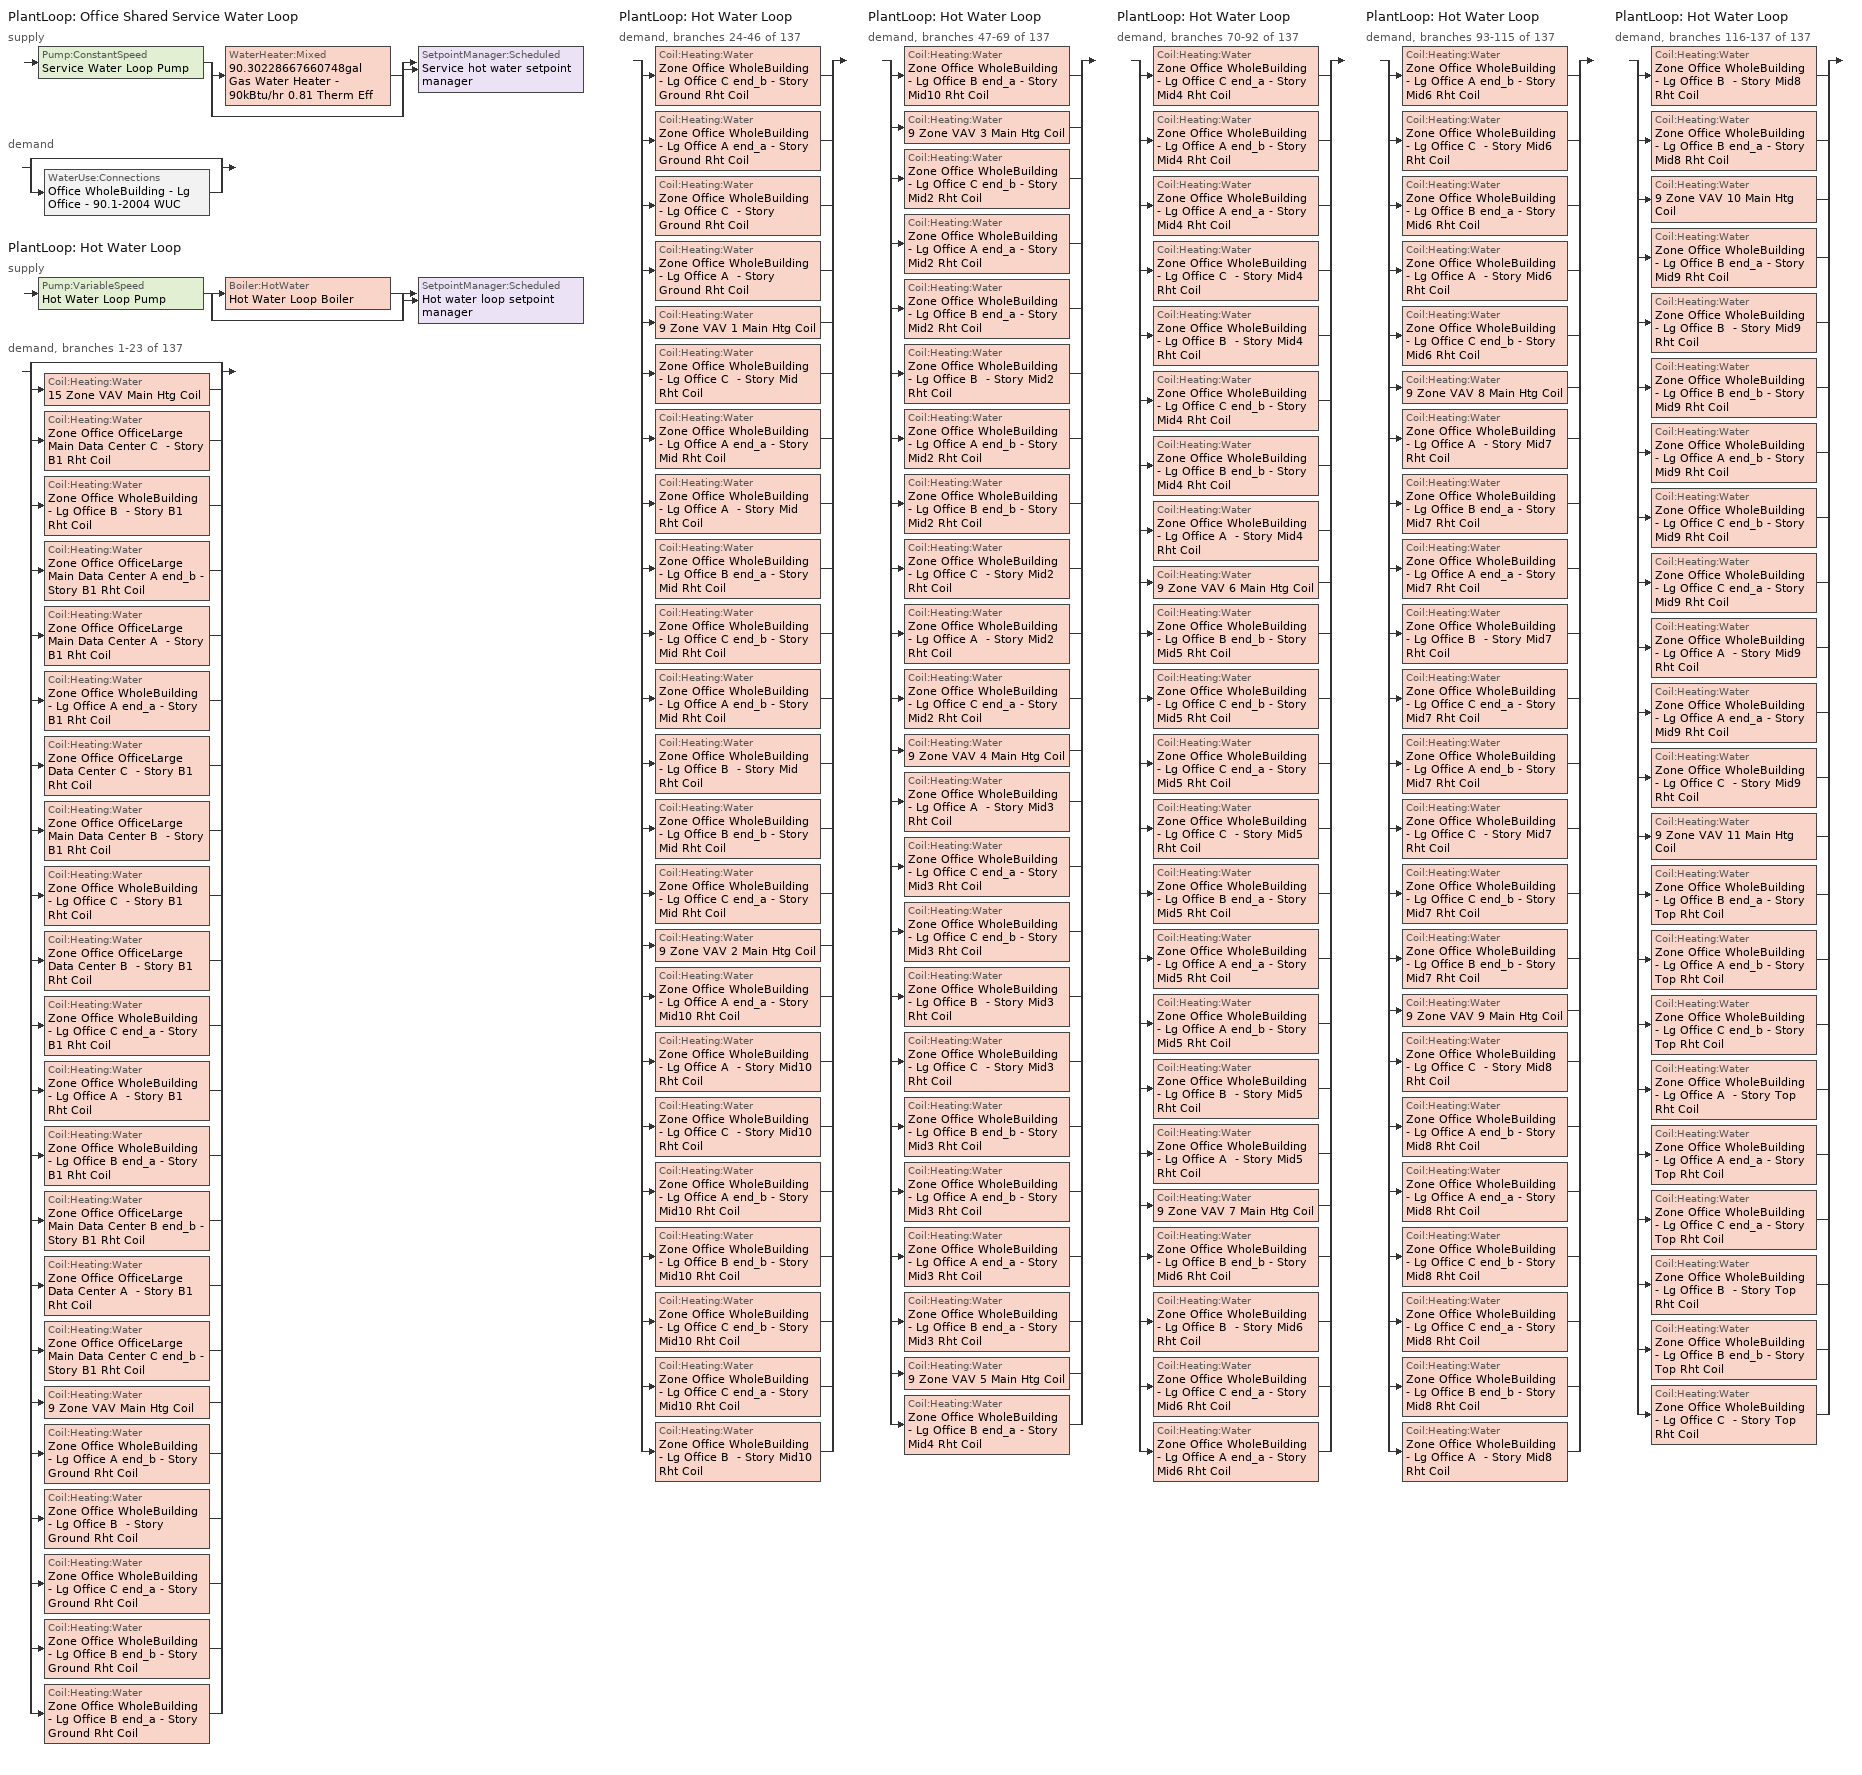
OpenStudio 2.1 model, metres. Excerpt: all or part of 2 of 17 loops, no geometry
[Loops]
PlantLoop 'Office Shared Service Water Loop'
 supply: Pump:ConstantSpeed 'Service Water Loop Pump' > split
  | WaterHeater:Mixed '90.30228667660748gal Gas Water Heater - 90kBtu/hr 0.81 Therm Eff'
  | bypass
  join > SetpointManager:Scheduled 'Service hot water setpoint manager'
 demand: split
  | bypass
  | WaterUse:Connections 'Office WholeBuilding - Lg Office - 90.1-2004 WUC'
PlantLoop 'Hot Water Loop'
 supply: Pump:VariableSpeed 'Hot Water Loop Pump' > split
  | Boiler:HotWater 'Hot Water Loop Boiler'
  | bypass
  join > SetpointManager:Scheduled 'Hot water loop setpoint manager'
 demand, branches 1-23 of 137: split
  | bypass
  | Coil:Heating:Water '15 Zone VAV Main Htg Coil'
  | Coil:Heating:Water 'Zone Office OfficeLarge Main Data Center C  - Story B1 Rht Coil'
  | Coil:Heating:Water 'Zone Office WholeBuilding - Lg Office B  - Story B1 Rht Coil'
  | Coil:Heating:Water 'Zone Office OfficeLarge Main Data Center A end_b - Story B1 Rht Coil'
  | Coil:Heating:Water 'Zone Office OfficeLarge Main Data Center A  - Story B1 Rht Coil'
  | Coil:Heating:Water 'Zone Office WholeBuilding - Lg Office A end_a - Story B1 Rht Coil'
  | Coil:Heating:Water 'Zone Office OfficeLarge Data Center C  - Story B1 Rht Coil'
  | Coil:Heating:Water 'Zone Office OfficeLarge Main Data Center B  - Story B1 Rht Coil'
  | Coil:Heating:Water 'Zone Office WholeBuilding - Lg Office C  - Story B1 Rht Coil'
  | Coil:Heating:Water 'Zone Office OfficeLarge Data Center B  - Story B1 Rht Coil'
  | Coil:Heating:Water 'Zone Office WholeBuilding - Lg Office C end_a - Story B1 Rht Coil'
  | Coil:Heating:Water 'Zone Office WholeBuilding - Lg Office A  - Story B1 Rht Coil'
  | Coil:Heating:Water 'Zone Office WholeBuilding - Lg Office B end_a - Story B1 Rht Coil'
  | Coil:Heating:Water 'Zone Office OfficeLarge Main Data Center B end_b - Story B1 Rht Coil'
  | Coil:Heating:Water 'Zone Office OfficeLarge Data Center A  - Story B1 Rht Coil'
  | Coil:Heating:Water 'Zone Office OfficeLarge Main Data Center C end_b - Story B1 Rht Coil'
  | Coil:Heating:Water '9 Zone VAV Main Htg Coil'
  | Coil:Heating:Water 'Zone Office WholeBuilding - Lg Office A end_b - Story Ground Rht Coil'
  | Coil:Heating:Water 'Zone Office WholeBuilding - Lg Office B  - Story Ground Rht Coil'
  | Coil:Heating:Water 'Zone Office WholeBuilding - Lg Office C end_a - Story Ground Rht Coil'
  | Coil:Heating:Water 'Zone Office WholeBuilding - Lg Office B end_b - Story Ground Rht Coil'
  | Coil:Heating:Water 'Zone Office WholeBuilding - Lg Office B end_a - Story Ground Rht Coil'
PlantLoop 'Hot Water Loop'
 demand, branches 24-46 of 137: split
  | Coil:Heating:Water 'Zone Office WholeBuilding - Lg Office C end_b - Story Ground Rht Coil'
  | Coil:Heating:Water 'Zone Office WholeBuilding - Lg Office A end_a - Story Ground Rht Coil'
  | Coil:Heating:Water 'Zone Office WholeBuilding - Lg Office C  - Story Ground Rht Coil'
  | Coil:Heating:Water 'Zone Office WholeBuilding - Lg Office A  - Story Ground Rht Coil'
  | Coil:Heating:Water '9 Zone VAV 1 Main Htg Coil'
  | Coil:Heating:Water 'Zone Office WholeBuilding - Lg Office C  - Story Mid Rht Coil'
  | Coil:Heating:Water 'Zone Office WholeBuilding - Lg Office A end_a - Story Mid Rht Coil'
  | Coil:Heating:Water 'Zone Office WholeBuilding - Lg Office A  - Story Mid Rht Coil'
  | Coil:Heating:Water 'Zone Office WholeBuilding - Lg Office B end_a - Story Mid Rht Coil'
  | Coil:Heating:Water 'Zone Office WholeBuilding - Lg Office C end_b - Story Mid Rht Coil'
  | Coil:Heating:Water 'Zone Office WholeBuilding - Lg Office A end_b - Story Mid Rht Coil'
  | Coil:Heating:Water 'Zone Office WholeBuilding - Lg Office B  - Story Mid Rht Coil'
  | Coil:Heating:Water 'Zone Office WholeBuilding - Lg Office B end_b - Story Mid Rht Coil'
  | Coil:Heating:Water 'Zone Office WholeBuilding - Lg Office C end_a - Story Mid Rht Coil'
  | Coil:Heating:Water '9 Zone VAV 2 Main Htg Coil'
  | Coil:Heating:Water 'Zone Office WholeBuilding - Lg Office A end_a - Story Mid10 Rht Coil'
  | Coil:Heating:Water 'Zone Office WholeBuilding - Lg Office A  - Story Mid10 Rht Coil'
  | Coil:Heating:Water 'Zone Office WholeBuilding - Lg Office C  - Story Mid10 Rht Coil'
  | Coil:Heating:Water 'Zone Office WholeBuilding - Lg Office A end_b - Story Mid10 Rht Coil'
  | Coil:Heating:Water 'Zone Office WholeBuilding - Lg Office B end_b - Story Mid10 Rht Coil'
  | Coil:Heating:Water 'Zone Office WholeBuilding - Lg Office C end_b - Story Mid10 Rht Coil'
  | Coil:Heating:Water 'Zone Office WholeBuilding - Lg Office C end_a - Story Mid10 Rht Coil'
  | Coil:Heating:Water 'Zone Office WholeBuilding - Lg Office B  - Story Mid10 Rht Coil'
PlantLoop 'Hot Water Loop'
 demand, branches 47-69 of 137: split
  | Coil:Heating:Water 'Zone Office WholeBuilding - Lg Office B end_a - Story Mid10 Rht Coil'
  | Coil:Heating:Water '9 Zone VAV 3 Main Htg Coil'
  | Coil:Heating:Water 'Zone Office WholeBuilding - Lg Office C end_b - Story Mid2 Rht Coil'
  | Coil:Heating:Water 'Zone Office WholeBuilding - Lg Office A end_a - Story Mid2 Rht Coil'
  | Coil:Heating:Water 'Zone Office WholeBuilding - Lg Office B end_a - Story Mid2 Rht Coil'
  | Coil:Heating:Water 'Zone Office WholeBuilding - Lg Office B  - Story Mid2 Rht Coil'
  | Coil:Heating:Water 'Zone Office WholeBuilding - Lg Office A end_b - Story Mid2 Rht Coil'
  | Coil:Heating:Water 'Zone Office WholeBuilding - Lg Office B end_b - Story Mid2 Rht Coil'
  | Coil:Heating:Water 'Zone Office WholeBuilding - Lg Office C  - Story Mid2 Rht Coil'
  | Coil:Heating:Water 'Zone Office WholeBuilding - Lg Office A  - Story Mid2 Rht Coil'
  | Coil:Heating:Water 'Zone Office WholeBuilding - Lg Office C end_a - Story Mid2 Rht Coil'
  | Coil:Heating:Water '9 Zone VAV 4 Main Htg Coil'
  | Coil:Heating:Water 'Zone Office WholeBuilding - Lg Office A  - Story Mid3 Rht Coil'
  | Coil:Heating:Water 'Zone Office WholeBuilding - Lg Office C end_a - Story Mid3 Rht Coil'
  | Coil:Heating:Water 'Zone Office WholeBuilding - Lg Office C end_b - Story Mid3 Rht Coil'
  | Coil:Heating:Water 'Zone Office WholeBuilding - Lg Office B  - Story Mid3 Rht Coil'
  | Coil:Heating:Water 'Zone Office WholeBuilding - Lg Office C  - Story Mid3 Rht Coil'
  | Coil:Heating:Water 'Zone Office WholeBuilding - Lg Office B end_b - Story Mid3 Rht Coil'
  | Coil:Heating:Water 'Zone Office WholeBuilding - Lg Office A end_b - Story Mid3 Rht Coil'
  | Coil:Heating:Water 'Zone Office WholeBuilding - Lg Office A end_a - Story Mid3 Rht Coil'
  | Coil:Heating:Water 'Zone Office WholeBuilding - Lg Office B end_a - Story Mid3 Rht Coil'
  | Coil:Heating:Water '9 Zone VAV 5 Main Htg Coil'
  | Coil:Heating:Water 'Zone Office WholeBuilding - Lg Office B end_a - Story Mid4 Rht Coil'
PlantLoop 'Hot Water Loop'
 demand, branches 70-92 of 137: split
  | Coil:Heating:Water 'Zone Office WholeBuilding - Lg Office C end_a - Story Mid4 Rht Coil'
  | Coil:Heating:Water 'Zone Office WholeBuilding - Lg Office A end_b - Story Mid4 Rht Coil'
  | Coil:Heating:Water 'Zone Office WholeBuilding - Lg Office A end_a - Story Mid4 Rht Coil'
  | Coil:Heating:Water 'Zone Office WholeBuilding - Lg Office C  - Story Mid4 Rht Coil'
  | Coil:Heating:Water 'Zone Office WholeBuilding - Lg Office B  - Story Mid4 Rht Coil'
  | Coil:Heating:Water 'Zone Office WholeBuilding - Lg Office C end_b - Story Mid4 Rht Coil'
  | Coil:Heating:Water 'Zone Office WholeBuilding - Lg Office B end_b - Story Mid4 Rht Coil'
  | Coil:Heating:Water 'Zone Office WholeBuilding - Lg Office A  - Story Mid4 Rht Coil'
  | Coil:Heating:Water '9 Zone VAV 6 Main Htg Coil'
  | Coil:Heating:Water 'Zone Office WholeBuilding - Lg Office B end_b - Story Mid5 Rht Coil'
  | Coil:Heating:Water 'Zone Office WholeBuilding - Lg Office C end_b - Story Mid5 Rht Coil'
  | Coil:Heating:Water 'Zone Office WholeBuilding - Lg Office C end_a - Story Mid5 Rht Coil'
  | Coil:Heating:Water 'Zone Office WholeBuilding - Lg Office C  - Story Mid5 Rht Coil'
  | Coil:Heating:Water 'Zone Office WholeBuilding - Lg Office B end_a - Story Mid5 Rht Coil'
  | Coil:Heating:Water 'Zone Office WholeBuilding - Lg Office A end_a - Story Mid5 Rht Coil'
  | Coil:Heating:Water 'Zone Office WholeBuilding - Lg Office A end_b - Story Mid5 Rht Coil'
  | Coil:Heating:Water 'Zone Office WholeBuilding - Lg Office B  - Story Mid5 Rht Coil'
  | Coil:Heating:Water 'Zone Office WholeBuilding - Lg Office A  - Story Mid5 Rht Coil'
  | Coil:Heating:Water '9 Zone VAV 7 Main Htg Coil'
  | Coil:Heating:Water 'Zone Office WholeBuilding - Lg Office B end_b - Story Mid6 Rht Coil'
  | Coil:Heating:Water 'Zone Office WholeBuilding - Lg Office B  - Story Mid6 Rht Coil'
  | Coil:Heating:Water 'Zone Office WholeBuilding - Lg Office C end_a - Story Mid6 Rht Coil'
  | Coil:Heating:Water 'Zone Office WholeBuilding - Lg Office A end_a - Story Mid6 Rht Coil'
PlantLoop 'Hot Water Loop'
 demand, branches 93-115 of 137: split
  | Coil:Heating:Water 'Zone Office WholeBuilding - Lg Office A end_b - Story Mid6 Rht Coil'
  | Coil:Heating:Water 'Zone Office WholeBuilding - Lg Office C  - Story Mid6 Rht Coil'
  | Coil:Heating:Water 'Zone Office WholeBuilding - Lg Office B end_a - Story Mid6 Rht Coil'
  | Coil:Heating:Water 'Zone Office WholeBuilding - Lg Office A  - Story Mid6 Rht Coil'
  | Coil:Heating:Water 'Zone Office WholeBuilding - Lg Office C end_b - Story Mid6 Rht Coil'
  | Coil:Heating:Water '9 Zone VAV 8 Main Htg Coil'
  | Coil:Heating:Water 'Zone Office WholeBuilding - Lg Office A  - Story Mid7 Rht Coil'
  | Coil:Heating:Water 'Zone Office WholeBuilding - Lg Office B end_a - Story Mid7 Rht Coil'
  | Coil:Heating:Water 'Zone Office WholeBuilding - Lg Office A end_a - Story Mid7 Rht Coil'
  | Coil:Heating:Water 'Zone Office WholeBuilding - Lg Office B  - Story Mid7 Rht Coil'
  | Coil:Heating:Water 'Zone Office WholeBuilding - Lg Office C end_a - Story Mid7 Rht Coil'
  | Coil:Heating:Water 'Zone Office WholeBuilding - Lg Office A end_b - Story Mid7 Rht Coil'
  | Coil:Heating:Water 'Zone Office WholeBuilding - Lg Office C  - Story Mid7 Rht Coil'
  | Coil:Heating:Water 'Zone Office WholeBuilding - Lg Office C end_b - Story Mid7 Rht Coil'
  | Coil:Heating:Water 'Zone Office WholeBuilding - Lg Office B end_b - Story Mid7 Rht Coil'
  | Coil:Heating:Water '9 Zone VAV 9 Main Htg Coil'
  | Coil:Heating:Water 'Zone Office WholeBuilding - Lg Office C  - Story Mid8 Rht Coil'
  | Coil:Heating:Water 'Zone Office WholeBuilding - Lg Office A end_b - Story Mid8 Rht Coil'
  | Coil:Heating:Water 'Zone Office WholeBuilding - Lg Office A end_a - Story Mid8 Rht Coil'
  | Coil:Heating:Water 'Zone Office WholeBuilding - Lg Office C end_b - Story Mid8 Rht Coil'
  | Coil:Heating:Water 'Zone Office WholeBuilding - Lg Office C end_a - Story Mid8 Rht Coil'
  | Coil:Heating:Water 'Zone Office WholeBuilding - Lg Office B end_b - Story Mid8 Rht Coil'
  | Coil:Heating:Water 'Zone Office WholeBuilding - Lg Office A  - Story Mid8 Rht Coil'
PlantLoop 'Hot Water Loop'
 demand, branches 116-137 of 137: split
  | Coil:Heating:Water 'Zone Office WholeBuilding - Lg Office B  - Story Mid8 Rht Coil'
  | Coil:Heating:Water 'Zone Office WholeBuilding - Lg Office B end_a - Story Mid8 Rht Coil'
  | Coil:Heating:Water '9 Zone VAV 10 Main Htg Coil'
  | Coil:Heating:Water 'Zone Office WholeBuilding - Lg Office B end_a - Story Mid9 Rht Coil'
  | Coil:Heating:Water 'Zone Office WholeBuilding - Lg Office B  - Story Mid9 Rht Coil'
  | Coil:Heating:Water 'Zone Office WholeBuilding - Lg Office B end_b - Story Mid9 Rht Coil'
  | Coil:Heating:Water 'Zone Office WholeBuilding - Lg Office A end_b - Story Mid9 Rht Coil'
  | Coil:Heating:Water 'Zone Office WholeBuilding - Lg Office C end_b - Story Mid9 Rht Coil'
  | Coil:Heating:Water 'Zone Office WholeBuilding - Lg Office C end_a - Story Mid9 Rht Coil'
  | Coil:Heating:Water 'Zone Office WholeBuilding - Lg Office A  - Story Mid9 Rht Coil'
  | Coil:Heating:Water 'Zone Office WholeBuilding - Lg Office A end_a - Story Mid9 Rht Coil'
  | Coil:Heating:Water 'Zone Office WholeBuilding - Lg Office C  - Story Mid9 Rht Coil'
  | Coil:Heating:Water '9 Zone VAV 11 Main Htg Coil'
  | Coil:Heating:Water 'Zone Office WholeBuilding - Lg Office B end_a - Story Top Rht Coil'
  | Coil:Heating:Water 'Zone Office WholeBuilding - Lg Office A end_b - Story Top Rht Coil'
  | Coil:Heating:Water 'Zone Office WholeBuilding - Lg Office C end_b - Story Top Rht Coil'
  | Coil:Heating:Water 'Zone Office WholeBuilding - Lg Office A  - Story Top Rht Coil'
  | Coil:Heating:Water 'Zone Office WholeBuilding - Lg Office A end_a - Story Top Rht Coil'
  | Coil:Heating:Water 'Zone Office WholeBuilding - Lg Office C end_a - Story Top Rht Coil'
  | Coil:Heating:Water 'Zone Office WholeBuilding - Lg Office B  - Story Top Rht Coil'
  | Coil:Heating:Water 'Zone Office WholeBuilding - Lg Office B end_b - Story Top Rht Coil'
  | Coil:Heating:Water 'Zone Office WholeBuilding - Lg Office C  - Story Top Rht Coil'
[WaterUse:Equipment:Definition]
Office WholeBuilding - Lg Office - 90.1-2004 SWH def: Peak Flow Rate {m3/s}=0.000158652; Target Temperature Schedule=43.3 C; Sensible Fraction Schedule=0.2 Fraction; Latent Fraction Schedule=0.05 Fraction
[WaterUse:Equipment]
Office WholeBuilding - Lg Office - 90.1-2004 SWH: Water Use Equipment Definition=Office WholeBuilding - Lg Office - 90.1-2004 SWH def; Flow Rate Fraction Schedule=OfficeLarge BLDG_SWH_SCH
[PlantLoop] Minimum Loop Temperature {C}=10; Plant Loop Volume {m3}=Autocalculate; Load Distribution Scheme=Optimal
Name | Maximum Loop Temperature {C} | Fluid Type
Office Shared Service Water Loop | 60
Hot Water Loop |  | Water
[Sizing:Plant] Loop Type=Heating; Sizing Option=NonCoincident; Zone Timesteps in Averaging Window=1; Coincident Sizing Factor Mode=None
Name | Design Loop Exit Temperature {C} | Loop Design Temperature Difference {deltaC}
Office Shared Service Water Loop | 60 | 5
Hot Water Loop | 82.2222 | 11.1111
[SetpointManager:Scheduled] Control Variable=Temperature
Name | Schedule
Service hot water setpoint manager | Service Water Loop Temp - 140F
Hot water loop setpoint manager | Hot Water Loop Temp - 180F
[Pump:ConstantSpeed]
Service Water Loop Pump: Rated Flow Rate {m3/s}=autosize; Rated Pump Head {Pa}=29890.7; Rated Power Consumption {W}=autosize; Motor Efficiency=0.3; Fraction of Motor Inefficiencies to Fluid Stream=0; Pump Control Type=Intermittent
[WaterHeater:Mixed]
90.30228667660748gal Gas Water Heater - 90kBtu/hr 0.81 Therm Eff: Tank Volume {m3}=0.341831; Setpoint Temperature Schedule=Service Water Loop Temp - 140F; Deadband Temperature Difference {deltaC}=2; Maximum Temperature Limit {C}=82.2222; Heater Control Type=Cycle; Heater Maximum Capacity {W}=26465; Heater Fuel Type=NaturalGas; Heater Thermal Efficiency=0.81026; Off Cycle Parasitic Fuel Consumption Rate {W}=20; Off Cycle Parasitic Fuel Type=NaturalGas; Off Cycle Parasitic Heat Fraction to Tank=0.8; On Cycle Parasitic Fuel Type=NaturalGas; On Cycle Parasitic Heat Fraction to Tank=0; Ambient Temperature Indicator=Schedule; Ambient Temperature Schedule=Water Heater Ambient Temp Schedule - 70F; Off Cycle Loss Coefficient to Ambient Temperature {W/K}=6.98254; On Cycle Loss Coefficient to Ambient Temperature {W/K}=6.98254; Use Side Effectiveness=1; Source Side Effectiveness=1; Use Side Design Flow Rate {m3/s}=autosize; Source Side Design Flow Rate {m3/s}=autosize; Indirect Water Heating Recovery Time {hr}=1.5
[WaterUse:Connections]
Office WholeBuilding - Lg Office - 90.1-2004 WUC: Water Use Equipment Name 1=Office WholeBuilding - Lg Office - 90.1-2004 SWH
[Pump:VariableSpeed]
Hot Water Loop Pump: Rated Pump Head {Pa}=179344; Motor Efficiency=0.9; Pump Control Type=Intermittent
[Boiler:HotWater]
Hot Water Loop Boiler: Fuel Type=NaturalGas; Nominal Thermal Efficiency=0.78; Efficiency Curve Temperature Evaluation Variable=LeavingBoiler; Design Water Outlet Temperature {C}=82.2222; Maximum Part Load Ratio=1.2; Water Outlet Upper Temperature Limit {C}=95; Boiler Flow Mode=LeavingSetpointModulated; Parasitic Electric Load {W}=0; Sizing Factor=1
[Coil:Heating:Water] Availability Schedule=Always On Discrete; Rated Inlet Water Temperature {C}=82.2222; Rated Outlet Water Temperature {C}=71.1111
Name | Rated Inlet Air Temperature {C} | Rated Outlet Air Temperature {C}
15 Zone VAV Main Htg Coil; 9 Zone VAV Main Htg Coil; 9 Zone VAV 1 Main Htg Coil; 9 Zone VAV 2 Main Htg Coil; 9 Zone VAV 3 Main Htg Coil; 9 Zone VAV 4 Main Htg Coil; 9 Zone VAV 5 Main Htg Coil; 9 Zone VAV 6 Main Htg Coil; 9 Zone VAV 7 Main Htg Coil; 9 Zone VAV 8 Main Htg Coil; 9 Zone VAV 9 Main Htg Coil; 9 Zone VAV 10 Main Htg Coil; 9 Zone VAV 11 Main Htg Coil | 7 | 12.8
Zone Office OfficeLarge Main Data Center C  - Story B1 Rht Coil; Zone Office WholeBuilding - Lg Office B  - Story B1 Rht Coil; Zone Office OfficeLarge Main Data Center A end_b - Story B1 Rht Coil; Zone Office OfficeLarge Main Data Center A  - Story B1 Rht Coil; Zone Office WholeBuilding - Lg Office A end_a - Story B1 Rht Coil; Zone Office OfficeLarge Data Center C  - Story B1 Rht Coil; Zone Office OfficeLarge Main Data Center B  - Story B1 Rht Coil; Zone Office WholeBuilding - Lg Office C  - Story B1 Rht Coil; Zone Office OfficeLarge Data Center B  - Story B1 Rht Coil; Zone Office WholeBuilding - Lg Office C end_a - Story B1 Rht Coil; Zone Office WholeBuilding - Lg Office A  - Story B1 Rht Coil; Zone Office WholeBuilding - Lg Office B end_a - Story B1 Rht Coil; Zone Office OfficeLarge Main Data Center B end_b - Story B1 Rht Coil; Zone Office OfficeLarge Data Center A  - Story B1 Rht Coil; Zone Office OfficeLarge Main Data Center C end_b - Story B1 Rht Coil; Zone Office WholeBuilding - Lg Office A end_b - Story Ground Rht Coil; Zone Office WholeBuilding - Lg Office B  - Story Ground Rht Coil; Zone Office WholeBuilding - Lg Office C end_a - Story Ground Rht Coil; Zone Office WholeBuilding - Lg Office B end_b - Story Ground Rht Coil; Zone Office WholeBuilding - Lg Office B end_a - Story Ground Rht Coil; Zone Office WholeBuilding - Lg Office C end_b - Story Ground Rht Coil; Zone Office WholeBuilding - Lg Office A end_a - Story Ground Rht Coil; Zone Office WholeBuilding - Lg Office C  - Story Ground Rht Coil; Zone Office WholeBuilding - Lg Office A  - Story Ground Rht Coil; Zone Office WholeBuilding - Lg Office C  - Story Mid Rht Coil; Zone Office WholeBuilding - Lg Office A end_a - Story Mid Rht Coil; Zone Office WholeBuilding - Lg Office A  - Story Mid Rht Coil; Zone Office WholeBuilding - Lg Office B end_a - Story Mid Rht Coil; Zone Office WholeBuilding - Lg Office C end_b - Story Mid Rht Coil; Zone Office WholeBuilding - Lg Office A end_b - Story Mid Rht Coil; Zone Office WholeBuilding - Lg Office B  - Story Mid Rht Coil; Zone Office WholeBuilding - Lg Office B end_b - Story Mid Rht Coil; Zone Office WholeBuilding - Lg Office C end_a - Story Mid Rht Coil; Zone Office WholeBuilding - Lg Office A end_a - Story Mid10 Rht Coil; Zone Office WholeBuilding - Lg Office A  - Story Mid10 Rht Coil; Zone Office WholeBuilding - Lg Office C  - Story Mid10 Rht Coil; Zone Office WholeBuilding - Lg Office A end_b - Story Mid10 Rht Coil; Zone Office WholeBuilding - Lg Office B end_b - Story Mid10 Rht Coil; Zone Office WholeBuilding - Lg Office C end_b - Story Mid10 Rht Coil; Zone Office WholeBuilding - Lg Office C end_a - Story Mid10 Rht Coil; Zone Office WholeBuilding - Lg Office B  - Story Mid10 Rht Coil; Zone Office WholeBuilding - Lg Office B end_a - Story Mid10 Rht Coil; Zone Office WholeBuilding - Lg Office C end_b - Story Mid2 Rht Coil; Zone Office WholeBuilding - Lg Office A end_a - Story Mid2 Rht Coil; Zone Office WholeBuilding - Lg Office B end_a - Story Mid2 Rht Coil; Zone Office WholeBuilding - Lg Office B  - Story Mid2 Rht Coil; Zone Office WholeBuilding - Lg Office A end_b - Story Mid2 Rht Coil; Zone Office WholeBuilding - Lg Office B end_b - Story Mid2 Rht Coil; Zone Office WholeBuilding - Lg Office C  - Story Mid2 Rht Coil; Zone Office WholeBuilding - Lg Office A  - Story Mid2 Rht Coil; Zone Office WholeBuilding - Lg Office C end_a - Story Mid2 Rht Coil; Zone Office WholeBuilding - Lg Office A  - Story Mid3 Rht Coil; Zone Office WholeBuilding - Lg Office C end_a - Story Mid3 Rht Coil; Zone Office WholeBuilding - Lg Office C end_b - Story Mid3 Rht Coil; Zone Office WholeBuilding - Lg Office B  - Story Mid3 Rht Coil; Zone Office WholeBuilding - Lg Office C  - Story Mid3 Rht Coil; Zone Office WholeBuilding - Lg Office B end_b - Story Mid3 Rht Coil; Zone Office WholeBuilding - Lg Office A end_b - Story Mid3 Rht Coil; Zone Office WholeBuilding - Lg Office A end_a - Story Mid3 Rht Coil; Zone Office WholeBuilding - Lg Office B end_a - Story Mid3 Rht Coil; Zone Office WholeBuilding - Lg Office B end_a - Story Mid4 Rht Coil; Zone Office WholeBuilding - Lg Office C end_a - Story Mid4 Rht Coil; Zone Office WholeBuilding - Lg Office A end_b - Story Mid4 Rht Coil; Zone Office WholeBuilding - Lg Office A end_a - Story Mid4 Rht Coil; Zone Office WholeBuilding - Lg Office C  - Story Mid4 Rht Coil; Zone Office WholeBuilding - Lg Office B  - Story Mid4 Rht Coil; Zone Office WholeBuilding - Lg Office C end_b - Story Mid4 Rht Coil; Zone Office WholeBuilding - Lg Office B end_b - Story Mid4 Rht Coil; Zone Office WholeBuilding - Lg Office A  - Story Mid4 Rht Coil; Zone Office WholeBuilding - Lg Office B end_b - Story Mid5 Rht Coil; Zone Office WholeBuilding - Lg Office C end_b - Story Mid5 Rht Coil; Zone Office WholeBuilding - Lg Office C end_a - Story Mid5 Rht Coil; Zone Office WholeBuilding - Lg Office C  - Story Mid5 Rht Coil; Zone Office WholeBuilding - Lg Office B end_a - Story Mid5 Rht Coil; Zone Office WholeBuilding - Lg Office A end_a - Story Mid5 Rht Coil; Zone Office WholeBuilding - Lg Office A end_b - Story Mid5 Rht Coil; Zone Office WholeBuilding - Lg Office B  - Story Mid5 Rht Coil; Zone Office WholeBuilding - Lg Office A  - Story Mid5 Rht Coil; Zone Office WholeBuilding - Lg Office B end_b - Story Mid6 Rht Coil; Zone Office WholeBuilding - Lg Office B  - Story Mid6 Rht Coil; Zone Office WholeBuilding - Lg Office C end_a - Story Mid6 Rht Coil; Zone Office WholeBuilding - Lg Office A end_a - Story Mid6 Rht Coil; Zone Office WholeBuilding - Lg Office A end_b - Story Mid6 Rht Coil; Zone Office WholeBuilding - Lg Office C  - Story Mid6 Rht Coil; Zone Office WholeBuilding - Lg Office B end_a - Story Mid6 Rht Coil; Zone Office WholeBuilding - Lg Office A  - Story Mid6 Rht Coil; Zone Office WholeBuilding - Lg Office C end_b - Story Mid6 Rht Coil; Zone Office WholeBuilding - Lg Office A  - Story Mid7 Rht Coil; Zone Office WholeBuilding - Lg Office B end_a - Story Mid7 Rht Coil; Zone Office WholeBuilding - Lg Office A end_a - Story Mid7 Rht Coil; Zone Office WholeBuilding - Lg Office B  - Story Mid7 Rht Coil; Zone Office WholeBuilding - Lg Office C end_a - Story Mid7 Rht Coil; Zone Office WholeBuilding - Lg Office A end_b - Story Mid7 Rht Coil; Zone Office WholeBuilding - Lg Office C  - Story Mid7 Rht Coil; Zone Office WholeBuilding - Lg Office C end_b - Story Mid7 Rht Coil; Zone Office WholeBuilding - Lg Office B end_b - Story Mid7 Rht Coil; Zone Office WholeBuilding - Lg Office C  - Story Mid8 Rht Coil; Zone Office WholeBuilding - Lg Office A end_b - Story Mid8 Rht Coil; Zone Office WholeBuilding - Lg Office A end_a - Story Mid8 Rht Coil; Zone Office WholeBuilding - Lg Office C end_b - Story Mid8 Rht Coil; Zone Office WholeBuilding - Lg Office C end_a - Story Mid8 Rht Coil; Zone Office WholeBuilding - Lg Office B end_b - Story Mid8 Rht Coil; Zone Office WholeBuilding - Lg Office A  - Story Mid8 Rht Coil; Zone Office WholeBuilding - Lg Office B  - Story Mid8 Rht Coil; Zone Office WholeBuilding - Lg Office B end_a - Story Mid8 Rht Coil; Zone Office WholeBuilding - Lg Office B end_a - Story Mid9 Rht Coil; Zone Office WholeBuilding - Lg Office B  - Story Mid9 Rht Coil; Zone Office WholeBuilding - Lg Office B end_b - Story Mid9 Rht Coil; Zone Office WholeBuilding - Lg Office A end_b - Story Mid9 Rht Coil; Zone Office WholeBuilding - Lg Office C end_b - Story Mid9 Rht Coil; Zone Office WholeBuilding - Lg Office C end_a - Story Mid9 Rht Coil; Zone Office WholeBuilding - Lg Office A  - Story Mid9 Rht Coil; Zone Office WholeBuilding - Lg Office A end_a - Story Mid9 Rht Coil; Zone Office WholeBuilding - Lg Office C  - Story Mid9 Rht Coil; Zone Office WholeBuilding - Lg Office B end_a - Story Top Rht Coil; Zone Office WholeBuilding - Lg Office A end_b - Story Top Rht Coil; Zone Office WholeBuilding - Lg Office C end_b - Story Top Rht Coil; Zone Office WholeBuilding - Lg Office A  - Story Top Rht Coil; Zone Office WholeBuilding - Lg Office A end_a - Story Top Rht Coil; Zone Office WholeBuilding - Lg Office C end_a - Story Top Rht Coil; Zone Office WholeBuilding - Lg Office B  - Story Top Rht Coil; Zone Office WholeBuilding - Lg Office B end_b - Story Top Rht Coil; Zone Office WholeBuilding - Lg Office C  - Story Top Rht Coil | 12.8 | 40
[Controller:WaterCoil] Action=Normal; Minimum Actuated Flow {m3/s}=0
Name | Water Coil
15 Zone VAV Main Htg Coil Controller | 15 Zone VAV Main Htg Coil
Controller Water Coil 1 | Zone Office OfficeLarge Main Data Center C  - Story B1 Rht Coil
Controller Water Coil 2 | Zone Office WholeBuilding - Lg Office B  - Story B1 Rht Coil
Controller Water Coil 3 | Zone Office OfficeLarge Main Data Center A end_b - Story B1 Rht Coil
Controller Water Coil 4 | Zone Office OfficeLarge Main Data Center A  - Story B1 Rht Coil
Controller Water Coil 5 | Zone Office WholeBuilding - Lg Office A end_a - Story B1 Rht Coil
Controller Water Coil 6 | Zone Office OfficeLarge Data Center C  - Story B1 Rht Coil
Controller Water Coil 7 | Zone Office OfficeLarge Main Data Center B  - Story B1 Rht Coil
Controller Water Coil 8 | Zone Office WholeBuilding - Lg Office C  - Story B1 Rht Coil
Controller Water Coil 9 | Zone Office OfficeLarge Data Center B  - Story B1 Rht Coil
Controller Water Coil 10 | Zone Office WholeBuilding - Lg Office C end_a - Story B1 Rht Coil
Controller Water Coil 11 | Zone Office WholeBuilding - Lg Office A  - Story B1 Rht Coil
Controller Water Coil 12 | Zone Office WholeBuilding - Lg Office B end_a - Story B1 Rht Coil
Controller Water Coil 13 | Zone Office OfficeLarge Main Data Center B end_b - Story B1 Rht Coil
Controller Water Coil 14 | Zone Office OfficeLarge Data Center A  - Story B1 Rht Coil
Controller Water Coil 15 | Zone Office OfficeLarge Main Data Center C end_b - Story B1 Rht Coil
9 Zone VAV Main Htg Coil Controller | 9 Zone VAV Main Htg Coil
Controller Water Coil 16 | Zone Office WholeBuilding - Lg Office A end_b - Story Ground Rht Coil
Controller Water Coil 17 | Zone Office WholeBuilding - Lg Office B  - Story Ground Rht Coil
Controller Water Coil 18 | Zone Office WholeBuilding - Lg Office C end_a - Story Ground Rht Coil
Controller Water Coil 19 | Zone Office WholeBuilding - Lg Office B end_b - Story Ground Rht Coil
Controller Water Coil 20 | Zone Office WholeBuilding - Lg Office B end_a - Story Ground Rht Coil
Controller Water Coil 21 | Zone Office WholeBuilding - Lg Office C end_b - Story Ground Rht Coil
Controller Water Coil 22 | Zone Office WholeBuilding - Lg Office A end_a - Story Ground Rht Coil
Controller Water Coil 23 | Zone Office WholeBuilding - Lg Office C  - Story Ground Rht Coil
Controller Water Coil 24 | Zone Office WholeBuilding - Lg Office A  - Story Ground Rht Coil
9 Zone VAV 1 Main Htg Coil Controller | 9 Zone VAV 1 Main Htg Coil
Controller Water Coil 25 | Zone Office WholeBuilding - Lg Office C  - Story Mid Rht Coil
Controller Water Coil 26 | Zone Office WholeBuilding - Lg Office A end_a - Story Mid Rht Coil
Controller Water Coil 27 | Zone Office WholeBuilding - Lg Office A  - Story Mid Rht Coil
Controller Water Coil 28 | Zone Office WholeBuilding - Lg Office B end_a - Story Mid Rht Coil
Controller Water Coil 29 | Zone Office WholeBuilding - Lg Office C end_b - Story Mid Rht Coil
Controller Water Coil 30 | Zone Office WholeBuilding - Lg Office A end_b - Story Mid Rht Coil
Controller Water Coil 31 | Zone Office WholeBuilding - Lg Office B  - Story Mid Rht Coil
Controller Water Coil 32 | Zone Office WholeBuilding - Lg Office B end_b - Story Mid Rht Coil
Controller Water Coil 33 | Zone Office WholeBuilding - Lg Office C end_a - Story Mid Rht Coil
9 Zone VAV 2 Main Htg Coil Controller | 9 Zone VAV 2 Main Htg Coil
Controller Water Coil 34 | Zone Office WholeBuilding - Lg Office A end_a - Story Mid10 Rht Coil
Controller Water Coil 35 | Zone Office WholeBuilding - Lg Office A  - Story Mid10 Rht Coil
Controller Water Coil 36 | Zone Office WholeBuilding - Lg Office C  - Story Mid10 Rht Coil
Controller Water Coil 37 | Zone Office WholeBuilding - Lg Office A end_b - Story Mid10 Rht Coil
Controller Water Coil 38 | Zone Office WholeBuilding - Lg Office B end_b - Story Mid10 Rht Coil
Controller Water Coil 39 | Zone Office WholeBuilding - Lg Office C end_b - Story Mid10 Rht Coil
Controller Water Coil 40 | Zone Office WholeBuilding - Lg Office C end_a - Story Mid10 Rht Coil
Controller Water Coil 41 | Zone Office WholeBuilding - Lg Office B  - Story Mid10 Rht Coil
Controller Water Coil 42 | Zone Office WholeBuilding - Lg Office B end_a - Story Mid10 Rht Coil
9 Zone VAV 3 Main Htg Coil Controller | 9 Zone VAV 3 Main Htg Coil
Controller Water Coil 43 | Zone Office WholeBuilding - Lg Office C end_b - Story Mid2 Rht Coil
Controller Water Coil 44 | Zone Office WholeBuilding - Lg Office A end_a - Story Mid2 Rht Coil
Controller Water Coil 45 | Zone Office WholeBuilding - Lg Office B end_a - Story Mid2 Rht Coil
Controller Water Coil 46 | Zone Office WholeBuilding - Lg Office B  - Story Mid2 Rht Coil
Controller Water Coil 47 | Zone Office WholeBuilding - Lg Office A end_b - Story Mid2 Rht Coil
Controller Water Coil 48 | Zone Office WholeBuilding - Lg Office B end_b - Story Mid2 Rht Coil
Controller Water Coil 49 | Zone Office WholeBuilding - Lg Office C  - Story Mid2 Rht Coil
Controller Water Coil 50 | Zone Office WholeBuilding - Lg Office A  - Story Mid2 Rht Coil
Controller Water Coil 51 | Zone Office WholeBuilding - Lg Office C end_a - Story Mid2 Rht Coil
9 Zone VAV 4 Main Htg Coil Controller | 9 Zone VAV 4 Main Htg Coil
Controller Water Coil 52 | Zone Office WholeBuilding - Lg Office A  - Story Mid3 Rht Coil
Controller Water Coil 53 | Zone Office WholeBuilding - Lg Office C end_a - Story Mid3 Rht Coil
Controller Water Coil 54 | Zone Office WholeBuilding - Lg Office C end_b - Story Mid3 Rht Coil
Controller Water Coil 55 | Zone Office WholeBuilding - Lg Office B  - Story Mid3 Rht Coil
Controller Water Coil 56 | Zone Office WholeBuilding - Lg Office C  - Story Mid3 Rht Coil
Controller Water Coil 57 | Zone Office WholeBuilding - Lg Office B end_b - Story Mid3 Rht Coil
Controller Water Coil 58 | Zone Office WholeBuilding - Lg Office A end_b - Story Mid3 Rht Coil
Controller Water Coil 59 | Zone Office WholeBuilding - Lg Office A end_a - Story Mid3 Rht Coil
Controller Water Coil 60 | Zone Office WholeBuilding - Lg Office B end_a - Story Mid3 Rht Coil
9 Zone VAV 5 Main Htg Coil Controller | 9 Zone VAV 5 Main Htg Coil
Controller Water Coil 61 | Zone Office WholeBuilding - Lg Office B end_a - Story Mid4 Rht Coil
Controller Water Coil 62 | Zone Office WholeBuilding - Lg Office C end_a - Story Mid4 Rht Coil
Controller Water Coil 63 | Zone Office WholeBuilding - Lg Office A end_b - Story Mid4 Rht Coil
Controller Water Coil 64 | Zone Office WholeBuilding - Lg Office A end_a - Story Mid4 Rht Coil
Controller Water Coil 65 | Zone Office WholeBuilding - Lg Office C  - Story Mid4 Rht Coil
Controller Water Coil 66 | Zone Office WholeBuilding - Lg Office B  - Story Mid4 Rht Coil
Controller Water Coil 67 | Zone Office WholeBuilding - Lg Office C end_b - Story Mid4 Rht Coil
Controller Water Coil 68 | Zone Office WholeBuilding - Lg Office B end_b - Story Mid4 Rht Coil
Controller Water Coil 69 | Zone Office WholeBuilding - Lg Office A  - Story Mid4 Rht Coil
9 Zone VAV 6 Main Htg Coil Controller | 9 Zone VAV 6 Main Htg Coil
Controller Water Coil 70 | Zone Office WholeBuilding - Lg Office B end_b - Story Mid5 Rht Coil
Controller Water Coil 71 | Zone Office WholeBuilding - Lg Office C end_b - Story Mid5 Rht Coil
Controller Water Coil 72 | Zone Office WholeBuilding - Lg Office C end_a - Story Mid5 Rht Coil
Controller Water Coil 73 | Zone Office WholeBuilding - Lg Office C  - Story Mid5 Rht Coil
Controller Water Coil 74 | Zone Office WholeBuilding - Lg Office B end_a - Story Mid5 Rht Coil
Controller Water Coil 75 | Zone Office WholeBuilding - Lg Office A end_a - Story Mid5 Rht Coil
Controller Water Coil 76 | Zone Office WholeBuilding - Lg Office A end_b - Story Mid5 Rht Coil
Controller Water Coil 77 | Zone Office WholeBuilding - Lg Office B  - Story Mid5 Rht Coil
Controller Water Coil 78 | Zone Office WholeBuilding - Lg Office A  - Story Mid5 Rht Coil
9 Zone VAV 7 Main Htg Coil Controller | 9 Zone VAV 7 Main Htg Coil
Controller Water Coil 79 | Zone Office WholeBuilding - Lg Office B end_b - Story Mid6 Rht Coil
Controller Water Coil 80 | Zone Office WholeBuilding - Lg Office B  - Story Mid6 Rht Coil
Controller Water Coil 81 | Zone Office WholeBuilding - Lg Office C end_a - Story Mid6 Rht Coil
Controller Water Coil 82 | Zone Office WholeBuilding - Lg Office A end_a - Story Mid6 Rht Coil
Controller Water Coil 83 | Zone Office WholeBuilding - Lg Office A end_b - Story Mid6 Rht Coil
Controller Water Coil 84 | Zone Office WholeBuilding - Lg Office C  - Story Mid6 Rht Coil
Controller Water Coil 85 | Zone Office WholeBuilding - Lg Office B end_a - Story Mid6 Rht Coil
Controller Water Coil 86 | Zone Office WholeBuilding - Lg Office A  - Story Mid6 Rht Coil
Controller Water Coil 87 | Zone Office WholeBuilding - Lg Office C end_b - Story Mid6 Rht Coil
9 Zone VAV 8 Main Htg Coil Controller | 9 Zone VAV 8 Main Htg Coil
Controller Water Coil 88 | Zone Office WholeBuilding - Lg Office A  - Story Mid7 Rht Coil
Controller Water Coil 89 | Zone Office WholeBuilding - Lg Office B end_a - Story Mid7 Rht Coil
Controller Water Coil 90 | Zone Office WholeBuilding - Lg Office A end_a - Story Mid7 Rht Coil
Controller Water Coil 91 | Zone Office WholeBuilding - Lg Office B  - Story Mid7 Rht Coil
Controller Water Coil 92 | Zone Office WholeBuilding - Lg Office C end_a - Story Mid7 Rht Coil
Controller Water Coil 93 | Zone Office WholeBuilding - Lg Office A end_b - Story Mid7 Rht Coil
Controller Water Coil 94 | Zone Office WholeBuilding - Lg Office C  - Story Mid7 Rht Coil
Controller Water Coil 95 | Zone Office WholeBuilding - Lg Office C end_b - Story Mid7 Rht Coil
Controller Water Coil 96 | Zone Office WholeBuilding - Lg Office B end_b - Story Mid7 Rht Coil
9 Zone VAV 9 Main Htg Coil Controller | 9 Zone VAV 9 Main Htg Coil
Controller Water Coil 97 | Zone Office WholeBuilding - Lg Office C  - Story Mid8 Rht Coil
Controller Water Coil 98 | Zone Office WholeBuilding - Lg Office A end_b - Story Mid8 Rht Coil
Controller Water Coil 99 | Zone Office WholeBuilding - Lg Office A end_a - Story Mid8 Rht Coil
Controller Water Coil 100 | Zone Office WholeBuilding - Lg Office C end_b - Story Mid8 Rht Coil
Controller Water Coil 101 | Zone Office WholeBuilding - Lg Office C end_a - Story Mid8 Rht Coil
Controller Water Coil 102 | Zone Office WholeBuilding - Lg Office B end_b - Story Mid8 Rht Coil
Controller Water Coil 103 | Zone Office WholeBuilding - Lg Office A  - Story Mid8 Rht Coil
Controller Water Coil 104 | Zone Office WholeBuilding - Lg Office B  - Story Mid8 Rht Coil
Controller Water Coil 105 | Zone Office WholeBuilding - Lg Office B end_a - Story Mid8 Rht Coil
9 Zone VAV 10 Main Htg Coil Controller | 9 Zone VAV 10 Main Htg Coil
Controller Water Coil 106 | Zone Office WholeBuilding - Lg Office B end_a - Story Mid9 Rht Coil
Controller Water Coil 107 | Zone Office WholeBuilding - Lg Office B  - Story Mid9 Rht Coil
Controller Water Coil 108 | Zone Office WholeBuilding - Lg Office B end_b - Story Mid9 Rht Coil
Controller Water Coil 109 | Zone Office WholeBuilding - Lg Office A end_b - Story Mid9 Rht Coil
Controller Water Coil 110 | Zone Office WholeBuilding - Lg Office C end_b - Story Mid9 Rht Coil
Controller Water Coil 111 | Zone Office WholeBuilding - Lg Office C end_a - Story Mid9 Rht Coil
Controller Water Coil 112 | Zone Office WholeBuilding - Lg Office A  - Story Mid9 Rht Coil
Controller Water Coil 113 | Zone Office WholeBuilding - Lg Office A end_a - Story Mid9 Rht Coil
Controller Water Coil 114 | Zone Office WholeBuilding - Lg Office C  - Story Mid9 Rht Coil
9 Zone VAV 11 Main Htg Coil Controller | 9 Zone VAV 11 Main Htg Coil
Controller Water Coil 115 | Zone Office WholeBuilding - Lg Office B end_a - Story Top Rht Coil
Controller Water Coil 116 | Zone Office WholeBuilding - Lg Office A end_b - Story Top Rht Coil
Controller Water Coil 117 | Zone Office WholeBuilding - Lg Office C end_b - Story Top Rht Coil
Controller Water Coil 118 | Zone Office WholeBuilding - Lg Office A  - Story Top Rht Coil
Controller Water Coil 119 | Zone Office WholeBuilding - Lg Office A end_a - Story Top Rht Coil
Controller Water Coil 120 | Zone Office WholeBuilding - Lg Office C end_a - Story Top Rht Coil
Controller Water Coil 121 | Zone Office WholeBuilding - Lg Office B  - Story Top Rht Coil
Controller Water Coil 122 | Zone Office WholeBuilding - Lg Office B end_b - Story Top Rht Coil
Controller Water Coil 123 | Zone Office WholeBuilding - Lg Office C  - Story Top Rht Coil
[Schedule:Ruleset]
OfficeLarge BLDG_SWH_SCH: Default Day Schedule=OfficeLarge BLDG_SWH_SCH Default; Summer Design Day Schedule=OfficeLarge BLDG_SWH_SCH Summer Design Day; Winter Design Day Schedule=OfficeLarge BLDG_SWH_SCH Winter Design Day
43.3 C: Default Day Schedule=43.3 C Default
0.2 Fraction: Default Day Schedule=0.2 Fraction Default
0.05 Fraction: Default Day Schedule=0.05 Fraction Default
Service Water Loop Temp - 140F: Default Day Schedule=Service Water Loop Temp - 140F Default
Water Heater Ambient Temp Schedule - 70F: Default Day Schedule=Water Heater Ambient Temp Schedule - 70F Default
Hot Water Loop Temp - 180F: Default Day Schedule=Hot Water Loop Temp - 180F Default
[Schedule:Day]
OfficeLarge BLDG_SWH_SCH Default: 6, 0, 0, 7, 0, 0.07, 11, 0, 0.04, 13, 0, 0.06, 14, 0, 0.09, 15, 0, 0.06, 21, 0, 0.04, 22, 0, 0.07, 24, 0, 0.04
OfficeLarge BLDG_SWH_SCH Summer Design Day; OfficeLarge BLDG_SWH_SCH SmrDsn|Wkdy Day: 6, 0, 0, 7, 0, 0.07, 8, 0, 0.19, 9, 0, 0.35, 10, 0, 0.38, 11, 0, 0.39, 12, 0, 0.47, 13, 0, 0.57, 14, 0, 0.54, 15, 0, 0.34, 16, 0, 0.33, 17, 0, 0.44, 18, 0, 0.26, 19, 0, 0.21, 20, 0, 0.15, 21, 0, 0.17, 22, 0, 0.08, 24, 0, 0.05
OfficeLarge BLDG_SWH_SCH Winter Design Day; OfficeLarge BLDG_SWH_SCH WntrDsn|Sat Day: 6, 0, 0, 7, 0, 0.07, 8, 0, 0.11, 9, 0, 0.15, 10, 0, 0.21, 11, 0, 0.19, 12, 0, 0.23, 13, 0, 0.2, 14, 0, 0.19, 15, 0, 0.15, 16, 0, 0.13, 17, 0, 0.14, 21, 0, 0.07, 22, 0, 0.09, 24, 0, 0.05
43.3 C Default: 24, 0, 43.3
0.2 Fraction Default; 0.05 Fraction Default: 24, 0, 0.2
Service Water Loop Temp - 140F Default: 24, 0, 60
Water Heater Ambient Temp Schedule - 70F Default: 24, 0, 21.1111
Hot Water Loop Temp - 180F Default: 24, 0, 82.2222
[Schedule:Rule] Schedule Ruleset=OfficeLarge BLDG_SWH_SCH; Date Specification Type=DateRange; Start Month=1; Start Day=1; End Month=12; End Day=31
Name | Rule Order | Day Schedule | Apply Monday | Apply Tuesday | Apply Wednesday | Apply Thursday | Apply Friday | Apply Saturday
Schedule Rule 10 | 1 | OfficeLarge BLDG_SWH_SCH SmrDsn|Wkdy Day | Yes | Yes | Yes | Yes | Yes
Schedule Rule 11 | 0 | OfficeLarge BLDG_SWH_SCH WntrDsn|Sat Day |  |  |  |  |  | Yes
[Schedule:Constant]
Always On Discrete: Value=1
